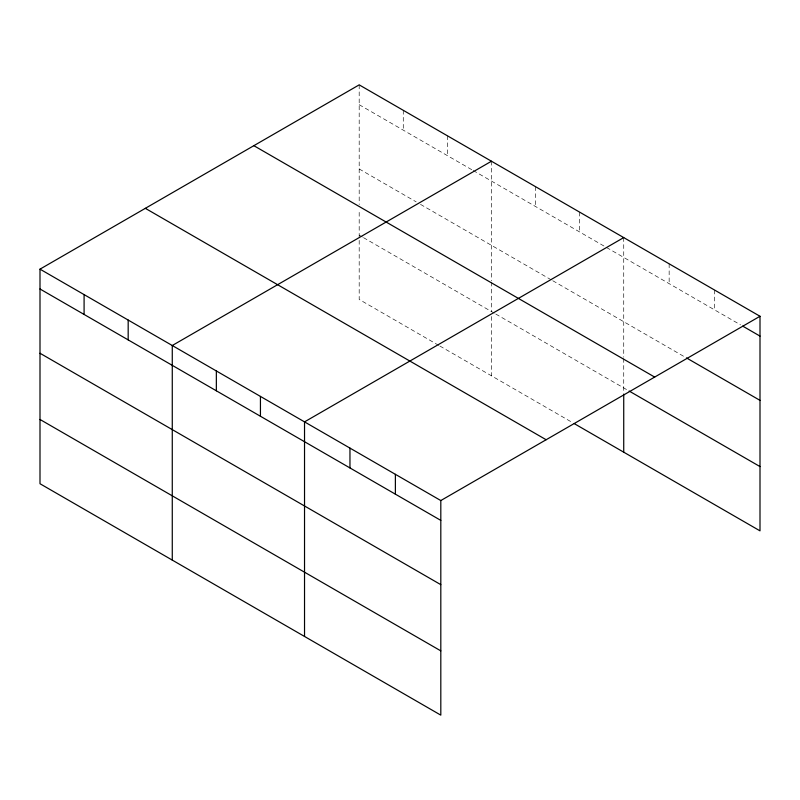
<?xml version="1.0" encoding="UTF-8"?>
<svg xmlns="http://www.w3.org/2000/svg" width="800" height="800" viewBox="0 0 800 800"><rect width="100%" height="100%" fill="white"/><g stroke="black" fill="none" stroke-linecap="round" stroke-linejoin="round"><path stroke-width="0.6" stroke-dasharray="4 3" d="M359.19 84.86L359.19 204.53M359.19 104.7L472.1 169.89M473.18 170.51L605.45 246.87M606.52 247.49L740.53 324.86M359.19 168.97L416.19 201.87M420.49 204.36L551.68 280.1M552.75 280.72L685.37 357.29M359.19 235.18L362.42 237.04M363.5 237.66L494.69 313.41M495.76 314.03L628.05 390.41M438.77 345.39L359.19 299.45L359.19 209.43M439.84 346.01L573.19 422.99M714.58 290.04L714.58 309.88M669.15 263.82L669.15 283.65M623.73 237.59L623.73 357.25M623.73 358.48L623.73 392.85M579.64 212.14L579.64 231.97M535.55 186.68L535.55 206.52M491.46 161.23L491.46 280.89M491.46 282.12L491.46 311.54M491.46 316.49L491.46 375.81M447.37 135.77L447.37 155.61M403.28 110.32L403.28 130.16"/><path stroke-width="1.2" d="M40 269.15L440.81 500.55L440.81 715.14L40 483.73L40 269.15L359.19 84.86L760 316.27L760 530.85L574.26 423.62M491.46 161.23L172.27 345.51L172.27 560.1M623.73 237.59L304.53 421.88L304.53 636.46M440.81 500.55L760 316.27M742.7 326.11L760 336.1M686.46 357.91L760 400.37M253.86 145.68L654.67 377.08M629.13 391.03L760 466.58M145.33 208.33L546.14 439.74M40 288.99L440.81 520.39M40 353.25L440.81 584.66M40 419.47L440.81 650.87M623.73 394.09L623.73 452.17M395.38 474.33L395.38 494.16M349.96 448.1L349.96 467.94M260.44 396.42L260.44 416.26M216.35 370.97L216.35 390.8M128.18 320.06L128.18 339.89M84.09 294.6L84.09 314.44"/></g></svg>
